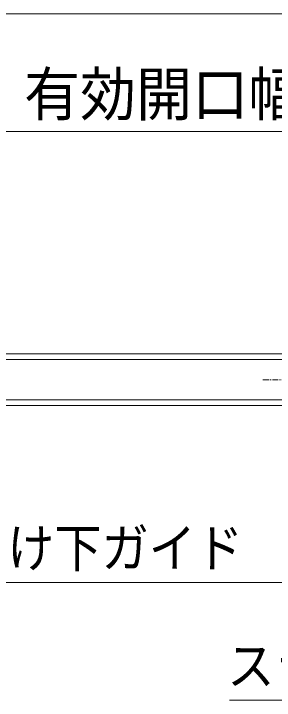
# Model space of a CAD drawing. Units: millimetres, scale not verified. Extents: x -6062 to 6062, y -3045 to 3045.
# Drawn here: x -2947 to -2726, y 956 to 1538 of the extents above; entities that cross this region are included whole.
import ezdxf
from ezdxf.enums import TextEntityAlignment as Align

# ---------------------------------------------------------------- set-up
doc = ezdxf.new("R2010")
doc.units = ezdxf.units.MM
doc.header["$LTSCALE"] = 20
doc.linetypes.add('CHAIN1', pattern=[8, 5, -1, 1, -1])
for name, color, linetype, lineweight in [('0-2_2寸法-1', 7, 'Continuous', 9), ('0-3_2寸法-3', 7, 'Continuous', 9), ('0-4_3一般', 7, 'Continuous', 9)]:
    doc.layers.add(name, color=color, linetype=linetype, lineweight=lineweight)
doc.styles.add('ＭＳ ゴシック', font='')
doc.styles.add('ＭＳ Ｐゴシック', font='')
doc.styles.get('ＭＳ ゴシック').set_extended_font_data('MS Gothic')
doc.styles.get('ＭＳ Ｐゴシック').set_extended_font_data('MS PGothic')

# ---------------------------------------------------------------- blocks, each defined once
blk = doc.blocks.new('グループ-13')
at = {"layer": '0-4_3一般'}
for p, q in [((-11018, 24896.9), (-26442, 24896.9)), ((-10710, 24116.9), (-42470, 24116.9)), ((-26442, 24216.9), (-11018, 24216.9))]:
    blk.add_line(p, q, dxfattribs=at)
at = {"layer": '0-4_3一般', "linetype": 'CHAIN1'}
blk.add_line((-18958, 24556.9), (-10838, 24556.9), dxfattribs=at)
at = {"layer": '0-4_3一般'}
blk.add_lwpolyline([(-10710, 24116.9), (-10710, 24996.9), (-42470, 24996.9), (-42470, 24116.9)], dxfattribs=at)

msp = doc.modelspace()

# ---------------------------------------------------------------- linework, layer by layer
at = {"layer": '0-2_2寸法-1'}
for p, q in [((-4709.79, 1538.34), (-2328.21, 1538.34)), ((-2340.21, 1438.34), (-3096.79, 1438.34))]:
    msp.add_line(p, q, dxfattribs=at)
at = {"layer": '0-3_2寸法-3'}
for points in [[(-2477.36, 1227.84), (-2320.33, 955.84), (-2763.7, 955.84)], [(-3117.45, 1209.84), (-3028.54, 1055.84), (-2712.53, 1055.84)]]:
    msp.add_lwpolyline(points, dxfattribs=at)

# ---------------------------------------------------------------- block references
at = {"layer": '0-4_3一般', "xscale": 0.05, "yscale": 0.05}
msp.add_blockref('グループ-13', (-1787.5, 0), dxfattribs=at)

# ---------------------------------------------------------------- texts
at = {"layer": '0-2_2寸法-1', "style": 'ＭＳ Ｐゴシック', "width": 0.95}
msp.add_text('有効開口幅\u3000DW1-21', height=36.66, dxfattribs=at).set_placement((-2937.91, 1440.79), align=Align.BOTTOM_LEFT)
at = {"layer": '0-3_2寸法-3', "style": 'ＭＳ ゴシック', "width": 0.9}
for s, p in [('直付け下ガイド', (-3031.99, 1059.02)), ('スライド式受け金具', (-2765.63, 959.19))]:
    msp.add_text(s, height=32.55, dxfattribs=at).set_placement(p, align=Align.BOTTOM_LEFT)

doc.saveas('drawing.dxf')
